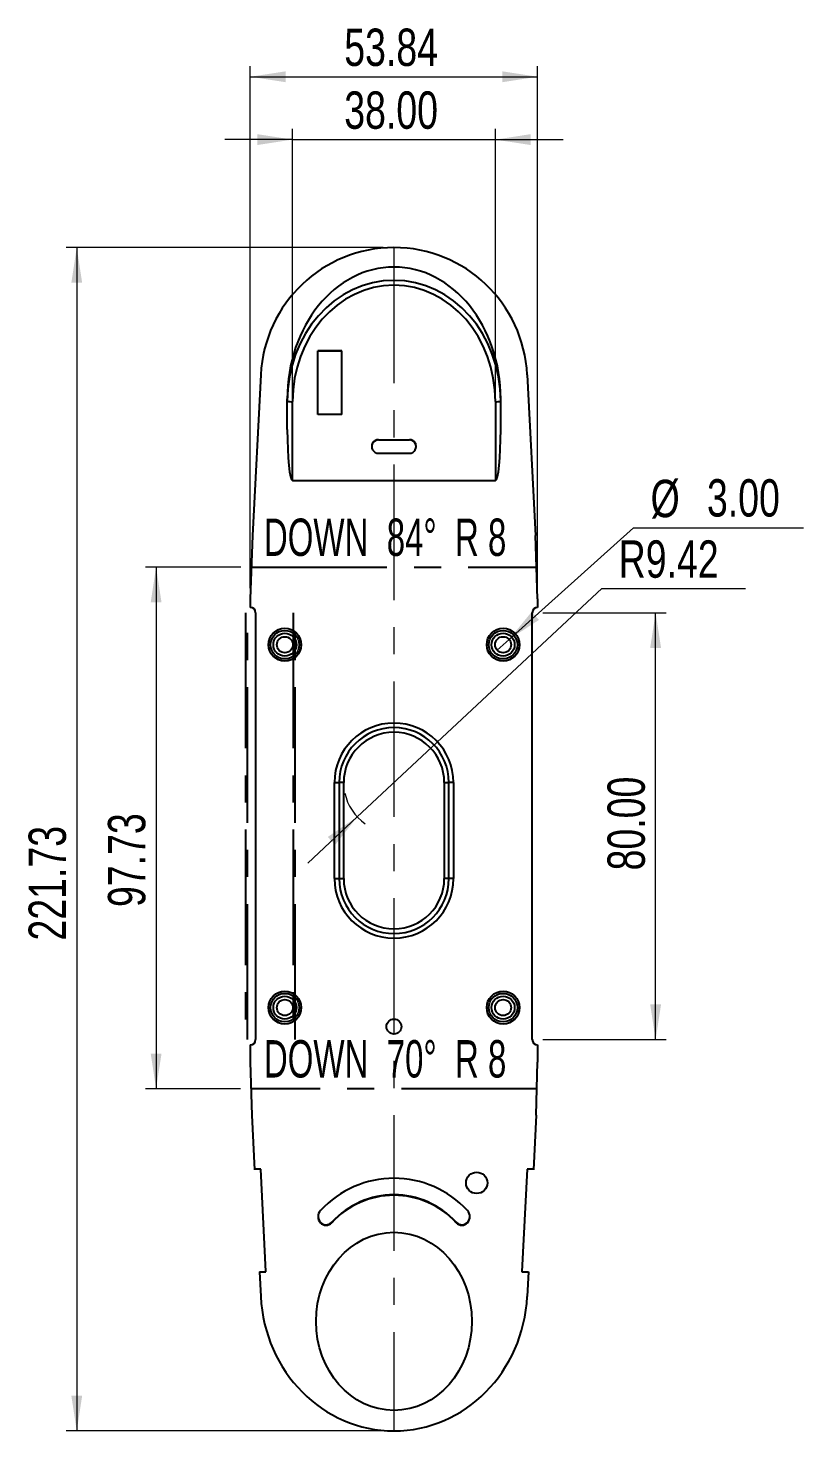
# Model space of a CAD drawing. Header units: millimetres. Extents: x 161 to 492, y 94 to 357.
# Drawn here: x 161.4 to 307.2, y 94.2 to 357.1 of the extents above; entities that cross this region are included whole.
import ezdxf

# ---------------------------------------------------------------- set-up
doc = ezdxf.new("R2010")
doc.units = ezdxf.units.MM
doc.header["$LTSCALE"] = 2
doc.linetypes.add('CENTERX2', pattern=[20.32, 12.7, -2.54, 2.54, -2.54])
doc.styles.add('SLDTEXTSTYLE0', font='TXT', dxfattribs={"width": 0.75})
doc.styles.add('SLDTEXTSTYLE1', font='TXT', dxfattribs={"width": 0.660714})
doc.dimstyles.new('SLDDIMSTYLE0', dxfattribs={"dimtxt": 7, "dimasz": 6.604, "dimexe": 0, "dimexo": 0.0625, "dimgap": 1.75, "dimtad": 1, "dimrnd": 1e-09, "dimzin": 12, "dimdsep": 46, "dimtxsty": 'SLDTEXTSTYLE0', "dimsah": 1, "dimcen": 0.09, "dimadec": 0, "dimazin": 3, "dimtfac": 1, "dimtofl": 0, "dimtmove": 0, "dimatfit": 3, "dimfxl": 1, "dimfrac": 2, "dimtolj": 1, "dimtzin": 12, "dimarcsym": 0})
doc.dimstyles.new('SLDDIMSTYLE1', dxfattribs={"dimtxt": 7, "dimasz": 6.604, "dimexe": 0, "dimexo": 0.0625, "dimgap": 1.75, "dimtad": 1, "dimrnd": 1e-09, "dimzin": 4, "dimdsep": 46, "dimtxsty": 'SLDTEXTSTYLE0', "dimsah": 1, "dimcen": 0.09, "dimadec": 0, "dimazin": 1, "dimtfac": 1, "dimtmove": 0, "dimatfit": 0, "dimfxl": 1, "dimfrac": 2, "dimtolj": 1, "dimtzin": 12, "dimarcsym": 0})
doc.dimstyles.new('SLDDIMSTYLE2', dxfattribs={"dimtxt": 7, "dimasz": 6.604, "dimexe": 0, "dimexo": 0.0625, "dimgap": 1.75, "dimtad": 0, "dimtih": 1, "dimtoh": 1, "dimrnd": 1e-09, "dimzin": 12, "dimdsep": 46, "dimtxsty": 'SLDTEXTSTYLE0', "dimsah": 1, "dimcen": 0, "dimadec": 0, "dimazin": 3, "dimtfac": 1, "dimtofl": 0, "dimtmove": 1, "dimatfit": 3, "dimfxl": 1, "dimfrac": 2, "dimtolj": 1, "dimtzin": 12, "dimarcsym": 0})
doc.dimstyles.new('SLDDIMSTYLE3', dxfattribs={"dimtxt": 7, "dimasz": 6.604, "dimexe": 0, "dimexo": 0.0625, "dimgap": 1.75, "dimtad": 1, "dimrnd": 1e-09, "dimzin": 12, "dimdsep": 46, "dimtxsty": 'SLDTEXTSTYLE0', "dimsah": 1, "dimcen": 0.09, "dimadec": 0, "dimazin": 3, "dimtfac": 1, "dimtmove": 0, "dimatfit": 0, "dimfxl": 1, "dimfrac": 2, "dimtolj": 1, "dimtzin": 12, "dimarcsym": 0})
doc.dimstyles.new('SLDDIMSTYLE4', dxfattribs={"dimtxt": 7, "dimasz": 6.604, "dimexe": 0, "dimexo": 0.0625, "dimgap": 1.75, "dimtad": 1, "dimrnd": 1e-09, "dimzin": 4, "dimdsep": 46, "dimtxsty": 'SLDTEXTSTYLE0', "dimsah": 1, "dimcen": 0.09, "dimadec": 0, "dimazin": 1, "dimtfac": 1, "dimtofl": 0, "dimtmove": 0, "dimatfit": 3, "dimfxl": 1, "dimfrac": 2, "dimtolj": 1, "dimtzin": 12, "dimarcsym": 0})
doc.dimstyles.new('SLDDIMSTYLE5', dxfattribs={"dimtxt": 7, "dimasz": 6.604, "dimexe": 0, "dimexo": 0.0625, "dimgap": 1.75, "dimtad": 0, "dimtih": 1, "dimtoh": 1, "dimrnd": 1e-09, "dimzin": 4, "dimdsep": 46, "dimtxsty": 'SLDTEXTSTYLE0', "dimblk1": 'NONE', "dimsah": 1, "dimcen": 0, "dimadec": 0, "dimazin": 1, "dimtfac": 1, "dimtmove": 0, "dimatfit": 3, "dimldrblk": 'NONE', "dimfxl": 1, "dimfrac": 2, "dimtolj": 1, "dimtzin": 12, "dimarcsym": 0})

# ---------------------------------------------------------------- blocks, each defined once
blk = doc.blocks.new('_D')
at = {"color": 7, "linetype": 'Continuous', "lineweight": 18}
for p, q in [((228, 315.98), (168.55, 315.98)), ((170.55, 315.98), (170.55, 94.24)), ((228, 94.24), (168.55, 94.24))]:
    blk.add_line(p, q, dxfattribs=at)
for points in [[(170.55, 315.98), (169.54, 309.37), (171.57, 309.37)], [(170.55, 94.24), (171.57, 100.85), (169.54, 100.85)]]:
    blk.add_solid(points, dxfattribs=at)
at = {"color": 7, "linetype": 'Continuous', "lineweight": 18, "insert": (161.53, 186.13), "char_height": 7, "attachment_point": 1, "rotation": 90, "style": 'SLDTEXTSTYLE0'}
blk.add_mtext('221.73', dxfattribs=at)
blk = doc.blocks.new('_D_1')
at = {"color": 7, "linetype": 'Continuous', "lineweight": 18}
for p, q in [((211, 274.33), (211, 338.2)), ((249, 274.33), (249, 338.2)), ((211, 336.2), (198.3, 336.2)), ((211, 336.2), (249, 336.2)), ((249, 336.2), (261.7, 336.2))]:
    blk.add_line(p, q, dxfattribs=at)
for points in [[(211, 336.2), (204.4, 337.22), (204.4, 335.19)], [(249, 336.2), (255.6, 335.19), (255.6, 337.22)]]:
    blk.add_solid(points, dxfattribs=at)
at = {"color": 7, "linetype": 'Continuous', "lineweight": 18, "insert": (220.68, 345.23), "char_height": 7, "attachment_point": 1, "style": 'SLDTEXTSTYLE0'}
blk.add_mtext('38.00', dxfattribs=at)
blk = doc.blocks.new('_D_2')
at = {"color": 7, "linetype": 'Continuous', "lineweight": 18}
for p, q in [((223.11, 209.3), (268.94, 252.08)), ((268.94, 252.08), (295.88, 252.08)), ((223.11, 209.3), (213.83, 200.63))]:
    blk.add_line(p, q, dxfattribs=at)
blk.add_arc((230, 215.73), 9.42, 191.9834, 235.0162, dxfattribs=at)
blk.add_solid([(223.11, 209.3), (217.59, 205.54), (218.98, 204.05)], dxfattribs=at)
at = {"color": 7, "linetype": 'Continuous', "lineweight": 18, "insert": (272.11, 261.11), "char_height": 7, "attachment_point": 1, "style": 'SLDTEXTSTYLE0'}
blk.add_mtext('R9.42', dxfattribs=at)
blk = doc.blocks.new('_D_3')
at = {"color": 7, "linetype": 'Continuous', "lineweight": 18}
for p, q in [((203.08, 252.15), (203.08, 349.98)), ((256.92, 252.15), (256.92, 349.98)), ((203.08, 347.98), (256.92, 347.98))]:
    blk.add_line(p, q, dxfattribs=at)
for points in [[(203.08, 347.98), (209.68, 346.96), (209.68, 348.99)], [(256.92, 347.98), (250.32, 348.99), (250.32, 346.96)]]:
    blk.add_solid(points, dxfattribs=at)
at = {"color": 7, "linetype": 'Continuous', "lineweight": 18, "insert": (220.68, 357), "char_height": 7, "attachment_point": 1, "style": 'SLDTEXTSTYLE0'}
blk.add_mtext('53.84', dxfattribs=at)
blk = doc.blocks.new('_D_4')
at = {"color": 7, "linetype": 'Continuous', "lineweight": 18}
for p, q in [((257.92, 247.56), (281.03, 247.56)), ((279.03, 167.56), (279.03, 247.56)), ((257.92, 167.56), (281.03, 167.56))]:
    blk.add_line(p, q, dxfattribs=at)
for points in [[(279.03, 247.56), (278.01, 240.96), (280.05, 240.96)], [(279.03, 167.56), (280.05, 174.17), (278.01, 174.17)]]:
    blk.add_solid(points, dxfattribs=at)
at = {"color": 7, "linetype": 'Continuous', "lineweight": 18, "insert": (270.01, 199.27), "char_height": 7, "attachment_point": 1, "rotation": 90, "style": 'SLDTEXTSTYLE0'}
blk.add_mtext('80.00', dxfattribs=at)
blk = doc.blocks.new('_D_5')
at = {"color": 7, "linetype": 'Continuous', "lineweight": 18}
for p, q in [((201.27, 256.09), (183.42, 256.09)), ((185.42, 256.09), (185.42, 158.36)), ((201.22, 158.36), (183.42, 158.36))]:
    blk.add_line(p, q, dxfattribs=at)
for points in [[(185.42, 256.09), (184.41, 249.49), (186.44, 249.49)], [(185.42, 158.36), (186.44, 164.96), (184.41, 164.96)]]:
    blk.add_solid(points, dxfattribs=at)
at = {"color": 7, "linetype": 'Continuous', "lineweight": 18, "insert": (176.4, 192.41), "char_height": 7, "attachment_point": 1, "rotation": 90, "style": 'SLDTEXTSTYLE0'}
blk.add_mtext('97.73', dxfattribs=at)
blk = doc.blocks.new('_D_6')
at = {"color": 7, "linetype": 'Continuous', "lineweight": 18}
for p, q in [((251.57, 242.56), (274.91, 263.44)), ((274.91, 263.44), (306.75, 263.44)), ((249.33, 240.56), (251.57, 242.56))]:
    blk.add_line(p, q, dxfattribs=at)
blk.add_solid([(251.57, 242.56), (257.17, 246.21), (255.81, 247.72)], dxfattribs=at)
at = {"color": 7, "linetype": 'Continuous', "lineweight": 18, "char_height": 7, "attachment_point": 1, "style": 'SLDTEXTSTYLE0'}
for s, insert in [('%%c', (278.09, 272.46)), ('3.00', (288.65, 272.57))]:
    blk.add_mtext(s, dxfattribs=dict(at, insert=insert))
blk = doc.blocks.new('_NONE')

msp = doc.modelspace()

# ---------------------------------------------------------------- linework, layer by layer
at = {"color": 7, "linetype": 'CENTERX2', "lineweight": 18}
msp.add_line((230, 315.975), (230, 94.242), dxfattribs=at)
at = {"color": 7, "linetype": 'Continuous', "lineweight": 25}
for p, q in [((215.75, 284.668), (215.75, 296.602)), ((220.25, 296.602), (215.75, 296.602)), ((220.25, 296.58), (215.75, 296.58)), ((220.25, 284.668), (220.25, 296.602)), ((205.034, 292.153), (203.464, 262.031)), ((254.966, 292.153), (256.536, 262.031)), ((210, 281.898), (210, 287.609)), ((211, 272.331), (211, 287.1)), ((249, 287.1), (249, 272.331)), ((250, 281.898), (250, 287.609)), ((220.25, 284.668), (215.75, 284.668)), ((227.11, 279.974), (232.89, 279.974)), ((227.11, 279.974), (227.11, 279.952)), ((227.11, 279.952), (232.89, 279.952)), ((232.89, 279.974), (232.89, 279.952)), ((227.11, 277.428), (232.89, 277.428)), ((211, 272.331), (249, 272.331)), ((203.464, 262.031), (203.079, 250.149)), ((256.921, 250.149), (256.536, 262.031)), ((203.079, 250.149), (203.079, 248.562)), ((256.921, 250.149), (256.921, 248.562)), ((204.079, 247.562), (204.079, 167.562)), ((255.921, 167.562), (255.921, 247.562)), ((218.845, 197.73), (218.845, 215.73)), ((218.845, 215.73), (219.711, 215.73)), ((219.711, 215.73), (219.711, 197.73)), ((220.577, 215.73), (219.711, 215.73)), ((220.577, 197.73), (220.577, 215.73)), ((239.423, 215.73), (239.423, 197.73)), ((239.423, 215.73), (240.289, 215.73)), ((241.155, 215.73), (240.289, 215.73)), ((240.289, 197.73), (240.289, 215.73)), ((241.155, 215.73), (241.155, 197.73)), ((218.845, 197.73), (219.711, 197.73)), ((219.711, 197.73), (220.577, 197.73)), ((240.289, 197.73), (239.423, 197.73)), ((241.155, 197.73), (240.289, 197.73)), ((203.079, 166.562), (203.079, 163.311)), ((256.921, 166.562), (256.921, 163.311)), ((203.079, 163.311), (203.362, 153.409)), ((256.638, 153.409), (256.921, 163.311)), ((203.362, 153.409), (203.865, 143.195)), ((256.638, 153.409), (256.135, 143.195)), ((205.067, 143.271), (203.865, 143.271)), ((203.865, 143.271), (203.865, 143.195)), ((206.01, 124.116), (205.067, 143.271)), ((254.933, 143.271), (253.99, 124.116)), ((256.135, 143.271), (254.933, 143.271)), ((256.135, 143.195), (256.135, 143.271)), ((218.333, 133.263), (218.333, 133.339)), ((241.667, 133.263), (241.667, 133.339)), ((204.808, 124.039), (205.034, 119.454)), ((204.808, 124.039), (206.01, 124.039)), ((206.01, 124.039), (206.01, 124.116)), ((253.99, 124.116), (253.99, 124.039)), ((253.99, 124.039), (255.191, 124.039)), ((255.191, 124.039), (254.966, 119.454))]:
    msp.add_line(p, q, dxfattribs=at)
at = {"color": 7, "linetype": 'CENTERX2'}
for p, q in [((203.272, 256.09), (256.728, 256.09)), ((202.169, 247.562), (202.169, 167.562)), ((202.556, 167.562), (202.556, 247.562)), ((211.083, 247.562), (211.083, 167.562)), ((211.47, 167.562), (211.47, 247.562)), ((256.779, 158.36), (203.22, 158.36))]:
    msp.add_line(p, q, dxfattribs=at)
at = {"color": 7, "linetype": 'Continuous', "lineweight": 25}
for centre, radius in [((209.551, 241.562), 3.077), ((250.448, 241.562), 3.077), ((209.551, 241.562), 2.673), ((209.551, 241.562), 2.154), ((209.551, 241.562), 1.5), ((250.448, 241.562), 2.673), ((250.448, 241.562), 2.154), ((250.448, 241.562), 1.5), ((209.551, 173.562), 3.077), ((209.551, 173.562), 2.673), ((250.448, 173.562), 3.077), ((250.448, 173.562), 2.673), ((209.551, 173.562), 2.154), ((209.551, 173.562), 1.5), ((250.448, 173.562), 2.154), ((250.448, 173.562), 1.5), ((230, 170.015), 1.4), ((245.5, 140.728), 2)]:
    msp.add_circle(centre, radius, dxfattribs=at)
for centre, radius, start, end in [((210.753, 289.57), 2.483, 252.34913, 275.71577), ((249.247, 289.57), 2.483, 264.28423, 287.65087), ((227.106, 278.675), 1.277, 89.84312, 179.84228), ((227.104, 278.701), 1.273, 89.7467, 270.2533), ((232.895, 278.701), 1.273, 269.7467, 90.2533), ((232.893, 278.675), 1.277, 0.15772, 90.15688), ((203.079, 247.562), 1, 0, 90), ((256.921, 247.562), 1, 90, 180), ((230, 215.73), 11.155, 0, 180), ((230, 215.73), 10.289, 0, 180), ((230, 215.73), 9.423, 0, 180), ((230, 197.73), 11.155, 180, 0), ((230, 197.73), 10.289, 180, 0), ((230, 197.73), 9.423, 180, 0), ((203.079, 167.562), 1, 270, 0), ((256.921, 167.562), 1, 180, 270)]:
    msp.add_arc(centre, radius, start, end, dxfattribs=at)
for centre, major_axis, ratio, start_param, end_param in [((230, 290.837), (0, -25.138), 0.9945219, 1.6231562, 4.6600291), ((230, 287.609), (0, 24.721), 0.809017, 4.712389, 7.8539816), ((230, 287.204), (0, 22.628), 0.8838552, 4.712389, 7.8539816), ((230, 287.1), (0, 21.819), 0.8707957, 4.712389, 7.8539816), ((211, 281.898), (0, -9.567), 0.1045285, 4.712389, 6.2831853), ((249, 281.898), (0, 9.567), 0.1045285, 3.1415927, 4.712389), ((230, 120.847), (0, 20.751), 0.9396926, 5.4977871, 7.0685835), ((230, 120.923), (0, 17.559), 0.9396926, 5.4977871, 7.0685835), ((230, 120.847), (0, 17.559), 0.9396926, 5.4977871, 7.0685835), ((217.272, 134.392), (0, 1.596), 0.9396926, 0.7853982, 3.9269908), ((217.272, 134.468), (0, 1.596), 0.9396926, 1.5707963, 3.9269908), ((242.728, 134.392), (0, 1.596), 0.9396926, 2.3561945, 5.4977871), ((242.728, 134.468), (0, 1.596), 0.9396926, 2.3561945, 4.712389), ((230, 120.847), (0, -26.604), 0.9396926, 4.7647489, 7.8016218)]:
    msp.add_ellipse(centre, major_axis=major_axis, ratio=ratio, start_param=start_param, end_param=end_param, dxfattribs=at)
msp.add_ellipse((230, 114.773), major_axis=(0, -16.686), ratio=0.8752396, dxfattribs=at)

# ---------------------------------------------------------------- texts
at = {"color": 7, "linetype": 'Continuous', "lineweight": 0, "char_height": 7, "attachment_point": 2, "style": 'SLDTEXTSTYLE1'}
for s, insert in [('DOWN  84°  R 8', (228.34, 265.197)), ('DOWN  70°  R 8', (228.34, 167.467))]:
    msp.add_mtext(s, dxfattribs=dict(at, insert=insert))

# ---------------------------------------------------------------- dimensions: what is measured, and where the dimension line sits
at = {"color": 7, "linetype": 'Continuous', "lineweight": 18}
for base, p1, p2, dimstyle, picture, middle in [((256.921, 347.975), (203.079, 250.149), (256.921, 250.149), 'SLDDIMSTYLE3', '_D_3', (232.32, 347.975)), ((249, 336.203), (211, 272.331), (249, 272.331), 'SLDDIMSTYLE1', '_D_1', (232.32, 336.203))]:
    dim = msp.add_linear_dim(base=base, p1=p1, p2=p2, dimstyle=dimstyle, dxfattribs=at)
    dim.commit()
    dim.dimension.update_dxf_attribs({"geometry": picture, "text_midpoint": middle, "dimtype": 160})
for base, p1, p2, dimstyle, picture, middle in [((170.555, 94.242), (230, 315.975), (230, 94.242), 'SLDDIMSTYLE0', '_D', (170.555, 200.356)), ((185.423, 158.36), (203.272, 256.09), (203.22, 158.36), 'SLDDIMSTYLE0', '_D_5', (185.423, 204.046)), ((279.03, 247.562), (255.921, 167.562), (255.921, 247.562), 'SLDDIMSTYLE4', '_D_4', (279.03, 210.906))]:
    dim = msp.add_linear_dim(base=base, p1=p1, p2=p2, angle=90, dimstyle=dimstyle, dxfattribs=at)
    dim.commit()
    dim.dimension.update_dxf_attribs({"geometry": picture, "text_midpoint": middle, "dimtype": 160})
dim = msp.add_diameter_dim_2p(p1=(249.33, 240.562), p2=(251.566, 242.562), dimstyle='SLDDIMSTYLE5', dxfattribs=at)
dim.commit()
dim.dimension.update_dxf_attribs({"geometry": '_D_6', "text_midpoint": (292.418, 269.051), "dimtype": 163})
dim = msp.add_radius_dim(center=(230, 215.73), mpoint=(223.112, 209.3), dimstyle='SLDDIMSTYLE2', dxfattribs=at)
dim.commit()
dim.dimension.update_dxf_attribs({"geometry": '_D_2', "text_midpoint": (284, 257.639), "dimtype": 164})

doc.saveas('drawing.dxf')
